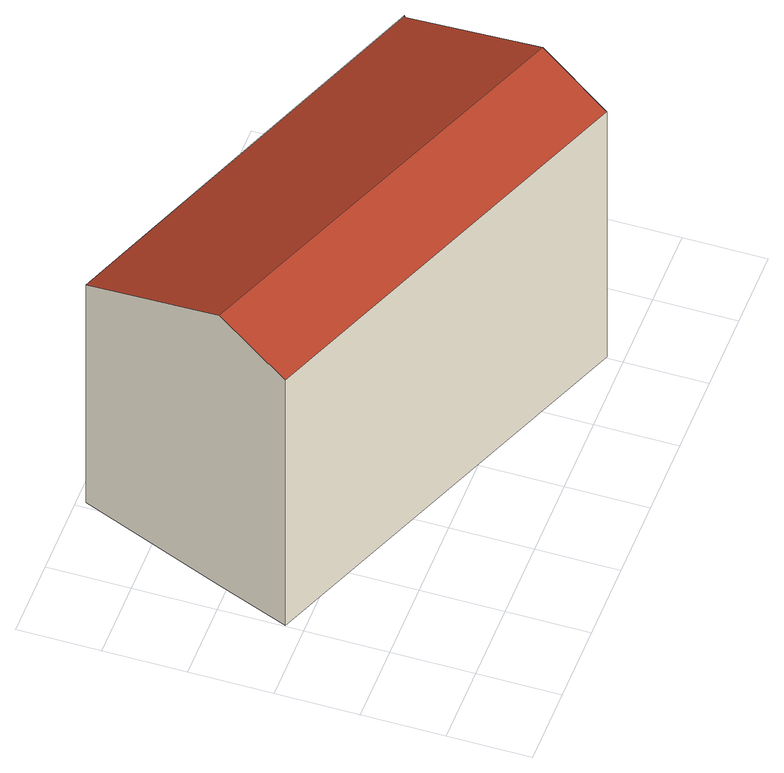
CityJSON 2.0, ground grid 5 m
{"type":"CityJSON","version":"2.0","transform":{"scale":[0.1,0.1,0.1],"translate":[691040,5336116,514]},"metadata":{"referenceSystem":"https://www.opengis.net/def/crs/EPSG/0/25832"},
"CityObjects":{
"building1":{"type":"Building","attributes":{"function":"31001_9998","roofType":"3100","measuredHeight":21.5,"storeysAboveGround":3},"address":[{"country":"Germany","locality":"München","thoroughfareName":"Arcisstraße 21"}],"geometry":[{"type":"MultiSurface","lod":"2","boundaries":[[[0,1,2,3,4,5]],[[6,7,8,9]],[[10,4,3,11,8,7]],[[12,10,7,6]],[[13,0,5,4,10,12]],[[14,15,1,0,13,12,6,9]],[[14,9,8,11,3,2,1,15]]],"semantics":{"surfaces":[{"type":"WallSurface"},{"type":"RoofSurface"},{"type":"GroundSurface"}],"values":[0,0,0,1,1,0,2]}}]}
},
"vertices":[
[305,146,178],[305,146,6],[192,191,6],[54,245,6],[54,245,179],[192,191,178],[251,10,201],[1,111,201],[1,111,6],[251,10,6],[18,155,221],[18,155,6],[268,53,221],[304,145,178],[268,53,6],[304,145,6]
]}
